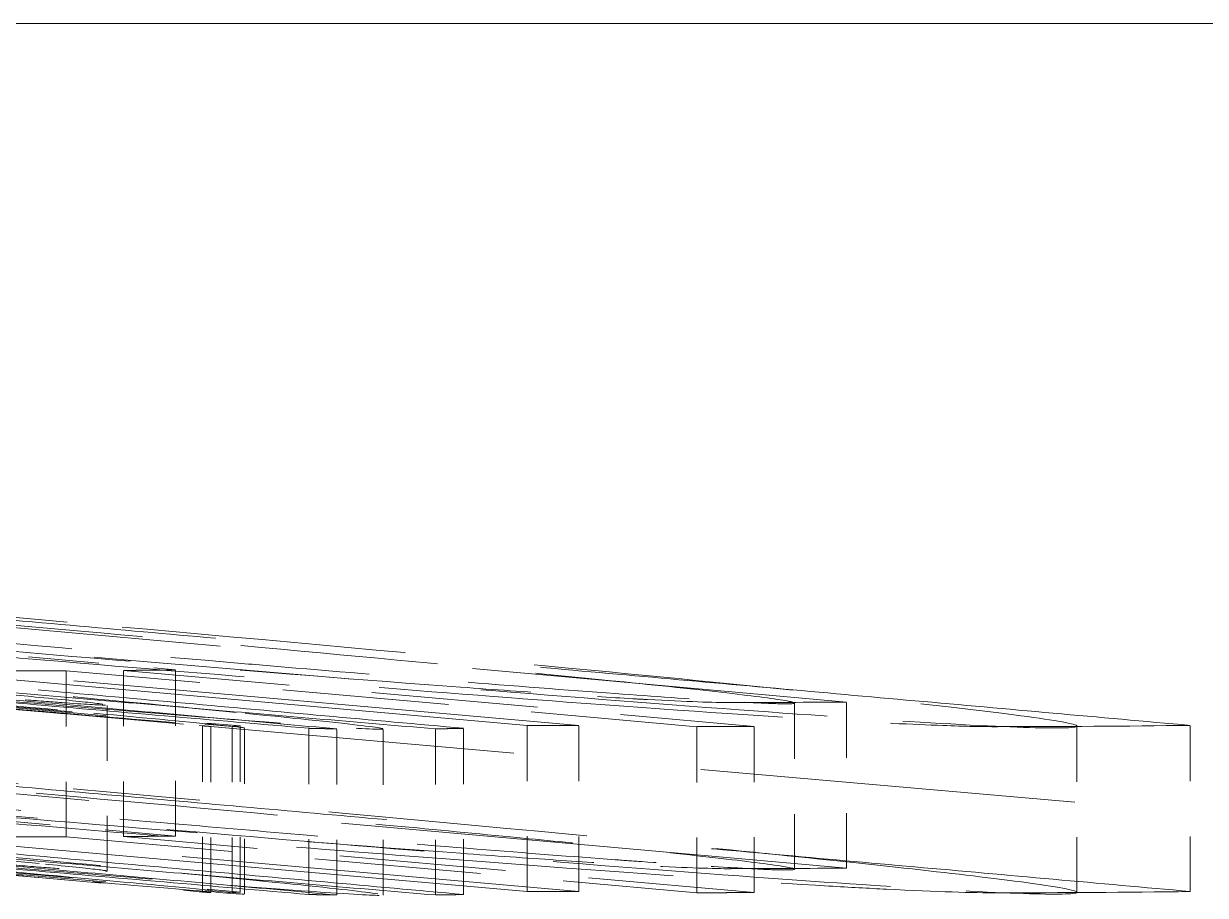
# Model space of a CAD drawing. Header units: millimetres. Extents: x 36 to 2484, y 36 to 1746.
# Drawn here: x 1389.748 to 1391.888, y 886.047 to 887.627 of the extents above; entities that cross this region are included whole.
import ezdxf

# ---------------------------------------------------------------- set-up
doc = ezdxf.new("R2010")
doc.units = ezdxf.units.MM
doc.header["$LTSCALE"] = 6
doc.linetypes.add('HIDDEN', pattern=[9.525, 6.35, -3.175])
doc.layers.add('가는파선_A3', color=7, linetype='HIDDEN', lineweight=13, true_color=0x008000)

msp = doc.modelspace()

# ---------------------------------------------------------------- linework, layer by layer
at = {"layer": '가는파선_A3', "ltscale": 0.328087}
msp.add_line((1366.6676, 887.6274), (1404.1679, 887.6274), dxfattribs=at)
at = {"layer": '가는파선_A3', "ltscale": 0.052619}
msp.add_line((1390.037, 886.3576), (1382.4135, 887.0246), dxfattribs=at)
at = {"layer": '가는파선_A3', "ltscale": 0.031382}
for p, q in [((1386.156, 886.7538), (1390.6597, 886.3555)), ((1390.6597, 886.0544), (1386.156, 886.4526))]:
    msp.add_line(p, q, dxfattribs=at)
at = {"layer": '가는파선_A3', "ltscale": 0.024103}
for p, q in [((1387.8168, 886.7039), (1391.2379, 886.3978)), ((1390.753, 886.3554), (1387.2906, 886.6616)), ((1391.2379, 886.0966), (1387.8168, 886.4028)), ((1387.2906, 886.3604), (1390.753, 886.0542))]:
    msp.add_line(p, q, dxfattribs=at)
at = {"layer": '가는파선_A3', "ltscale": 0.004086}
for p, q in [((1389.8514, 886.5262), (1389.2609, 886.5792)), ((1389.2609, 886.278), (1389.8514, 886.2251))]:
    msp.add_line(p, q, dxfattribs=at)
at = {"layer": '가는파선_A3', "ltscale": 0.00354}
for p, q in [((1389.458, 886.5757), (1389.9715, 886.5296)), ((1389.9715, 886.2285), (1389.458, 886.2745))]:
    msp.add_line(p, q, dxfattribs=at)
at = {"layer": '가는파선_A3', "ltscale": 0.003358}
for p, q in [((1389.5293, 886.4998), (1390.0226, 886.456)), ((1390.0226, 886.1549), (1389.5293, 886.1986))]:
    msp.add_line(p, q, dxfattribs=at)
at = {"layer": '가는파선_A3', "ltscale": 0.001975}
for p, q in [((1389.9282, 886.1539), (1389.9282, 886.455)), ((1390.0226, 886.1549), (1390.0226, 886.456)), ((1389.8247, 886.1533), (1389.8247, 886.4544)), ((1389.899, 886.0913), (1389.899, 886.3925)), ((1391.1441, 886.0948), (1391.1441, 886.3959)), ((1391.2379, 886.0966), (1391.2379, 886.3978)), ((1390.0716, 886.0534), (1390.0716, 886.3546)), ((1390.0864, 886.0524), (1390.0864, 886.3535)), ((1390.1251, 886.0524), (1390.1251, 886.3535)), ((1390.1399, 886.0534), (1390.1399, 886.3546)), ((1390.1475, 886.0497), (1390.1475, 886.3508)), ((1390.2641, 886.0489), (1390.2641, 886.3501)), ((1390.3151, 886.048), (1390.3151, 886.3491)), ((1390.3985, 886.0479), (1390.3985, 886.349)), ((1390.4933, 886.048), (1390.4933, 886.3491)), ((1390.5443, 886.0489), (1390.5443, 886.3501)), ((1390.6597, 886.0544), (1390.6597, 886.3555)), ((1390.753, 886.0542), (1390.753, 886.3554)), ((1390.9671, 886.052), (1390.9671, 886.3531)), ((1391.0706, 886.0526), (1391.0706, 886.3537)), ((1391.6555, 886.0529), (1391.6555, 886.3541)), ((1391.8607, 886.0543), (1391.8607, 886.3554))]:
    msp.add_line(p, q, dxfattribs=at)
at = {"layer": '가는파선_A3', "ltscale": 0.007907}
for p, q in [((1389.9282, 886.455), (1391.0706, 886.3537)), ((1390.9671, 886.3531), (1389.8247, 886.4544)), ((1389.8247, 886.1533), (1390.9671, 886.052)), ((1391.0706, 886.0526), (1389.9282, 886.1539))]:
    msp.add_line(p, q, dxfattribs=at)
at = {"layer": '가는파선_A3', "ltscale": 0.01785}
msp.add_line((1392.6679, 886.1274), (1390.0722, 886.3545), dxfattribs=at)
at = {"layer": '가는파선_A3', "ltscale": 0.000143537}
msp.add_line((1390.0722, 886.0534), (1390.037, 886.0565), dxfattribs=at)
at = {"layer": '가는파선_A3', "ltscale": 0.012888}
for centre in [(1491.6774, 2780.2257), (1491.6774, 2779.9246)]:
    msp.add_ellipse(centre, major_axis=(0, -1898.3094), ratio=0.783188, start_param=6.213797, end_param=6.21479, dxfattribs=at)
at = {"layer": '가는파선_A3', "ltscale": 0.012875}
for centre in [(1495.9918, 2786.9227), (1495.9918, 2786.6215)]:
    msp.add_ellipse(centre, major_axis=(0, -1905.032), ratio=0.812143, start_param=6.213726, end_param=6.214715, dxfattribs=at)
at = {"layer": '가는파선_A3', "ltscale": 0.012635}
for centre in [(1389.7705, 1603.6755), (1389.7705, 1603.3743)]:
    msp.add_ellipse(centre, major_axis=(0, -717.2211), ratio=0.163036, start_param=6.281071, end_param=6.283649, dxfattribs=at)
at = {"layer": '가는파선_A3', "ltscale": 0.009441}
for centre, ratio in [((1496.1028, 2833.7325), 0.785791), ((1499.9168, 2833.7325), 0.813774), ((1496.1028, 2833.4314), 0.785791), ((1499.9168, 2833.4314), 0.813774)]:
    msp.add_ellipse(centre, major_axis=(0, -1952.047), ratio=ratio, start_param=6.213305, end_param=6.214015, dxfattribs=at)
at = {"layer": '가는파선_A3', "ltscale": 0.006744}
for centre in [(1390.9876, 1596.106), (1390.9876, 1595.8049)]:
    msp.add_ellipse(centre, major_axis=(0, -709.7092), ratio=0.211075, start_param=0.000271, end_param=0.001671, dxfattribs=at)
at = {"layer": '가는파선_A3', "ltscale": 0.011298}
for centre in [(1391.4763, 1590.5125), (1391.4763, 1590.2113)]:
    msp.add_ellipse(centre, major_axis=(0, -704.1594), ratio=0.211075, start_param=0.000236, end_param=0.002586, dxfattribs=at)
at = {"layer": '가는파선_A3', "ltscale": 0.032203}
for points, weights in [([(1390.2641, 886.3501), (1388.0322, 886.5431), (1385.6341, 886.7511)], [1.06253210014, 1.03172203805, 1.00046388794]), ([(1386.108, 886.7511), (1388.4058, 886.5431), (1390.5443, 886.3501)], [1, 1.03124365666, 1.06203943308]), ([(1385.6341, 886.45), (1388.0322, 886.242), (1390.2641, 886.0489)], [1.00046388792, 1.03172203803, 1.06253210014]), ([(1390.5443, 886.0489), (1388.4058, 886.242), (1386.108, 886.45)], [1.06203943308, 1.03124365666, 1])]:
    msp.add_rational_spline(points, weights, degree=2, dxfattribs=at)
at = {"layer": '가는파선_A3', "ltscale": 0.031018}
for points, weights in [([(1391.8607, 886.3554), (1389.7388, 886.5452), (1387.4621, 886.7489)], [1.59515996499, 1.54239512975, 1.48952398656]), ([(1387.4621, 886.4478), (1389.7388, 886.2441), (1391.8607, 886.0543)], [1.02382750406, 1.06016859763, 1.0964366202])]:
    msp.add_rational_spline(points, weights, degree=2, dxfattribs=at)
at = {"layer": '가는파선_A3', "ltscale": 0.026057}
for points, weights in [([(1390.4933, 886.3491), (1388.6813, 886.5039), (1386.7618, 886.6685)], [1.0474589476, 1.02429039428, 1.0007413297]), ([(1386.7618, 886.3673), (1388.6813, 886.2027), (1390.4933, 886.048)], [1.0007413297, 1.02429039428, 1.0474589476])]:
    msp.add_rational_spline(points, weights, degree=2, dxfattribs=at)
at = {"layer": '가는파선_A3', "ltscale": 0.026052}
for points, weights in [([(1386.7618, 886.6685), (1388.5896, 886.5039), (1390.3151, 886.3491)], [1, 1.02354596522, 1.04671276462]), ([(1390.3151, 886.048), (1388.5896, 886.2027), (1386.7618, 886.3673)], [1.04671276462, 1.02354596522, 1])]:
    msp.add_rational_spline(points, weights, degree=2, dxfattribs=at)
at = {"layer": '가는파선_A3', "ltscale": 0.012878}
for points, knots in [([(1388.9251, 886.5488), (1389.1281, 886.5306), (1389.3363, 886.5123), (1389.625, 886.4874), (1389.7057, 886.4805), (1389.956, 886.4593), (1390.1226, 886.4455), (1390.4429, 886.4198), (1390.5919, 886.4082), (1390.7311, 886.3978)], [0, 0, 0, 0, 0.0625323, 0.0625323, 0.0868043, 0.0868043, 0.1380979, 0.1380979, 0.1886345, 0.1886345, 0.1886345, 0.1886345]), ([(1390.7311, 886.0967), (1390.6105, 886.1057), (1390.4822, 886.1156), (1390.2073, 886.1375), (1390.0638, 886.1492), (1389.7713, 886.1737), (1389.6241, 886.1863), (1389.2916, 886.2151), (1389.1063, 886.2314), (1388.9251, 886.2477)], [-0.1885157, -0.1885157, -0.1885157, -0.1885157, -0.1447186, -0.1447186, -0.1000368, -0.1000368, -0.0558206, -0.0558206, 0, 0, 0, 0])]:
    msp.add_open_spline(points, degree=3, knots=knots, dxfattribs=at)
at = {"layer": '가는파선_A3', "ltscale": 0.010506}
for points, knots in [([(1390.5391, 886.4247), (1390.365, 886.4376), (1390.1748, 886.4525), (1389.9689, 886.4694), (1389.8264, 886.4812), (1389.6814, 886.4934), (1389.536, 886.506), (1389.3777, 886.5196), (1389.2194, 886.5336), (1389.0647, 886.5474)], [0, 0, 0, 0, 0.0633023, 0.0633023, 0.0633023, 0.107103, 0.107103, 0.107103, 0.1547979, 0.1547979, 0.1547979, 0.1547979]), ([(1389.0647, 886.2463), (1389.2195, 886.2324), (1389.3779, 886.2185), (1389.5363, 886.2048), (1389.68, 886.1924), (1389.8233, 886.1803), (1389.9642, 886.1687), (1390.1718, 886.1516), (1390.3637, 886.1365), (1390.5391, 886.1236)], [-0.154811, -0.154811, -0.154811, -0.154811, -0.1070867, -0.1070867, -0.1070867, -0.0638032, -0.0638032, -0.0638032, 0, 0, 0, 0])]:
    msp.add_open_spline(points, degree=3, knots=knots, dxfattribs=at)
at = {"layer": '가는파선_A3', "ltscale": 0.012318}
for points, knots in [([(1388.0729, 886.5296), (1388.3568, 886.5048), (1388.652, 886.479), (1388.9289, 886.4548), (1389.086, 886.4411), (1389.2395, 886.4277), (1389.3829, 886.4152), (1389.5172, 886.4035), (1389.6397, 886.3929), (1389.7475, 886.3836)], [0, 0, 0, 0, 0.085565, 0.085565, 0.085565, 0.1341099, 0.1341099, 0.1341099, 0.1795648, 0.1795648, 0.1795648, 0.1795648]), ([(1389.9715, 886.5296), (1390.2487, 886.5048), (1390.5302, 886.479), (1390.782, 886.4548), (1390.9249, 886.4411), (1391.0602, 886.4277), (1391.1805, 886.4152), (1391.2931, 886.4035), (1391.3899, 886.3929), (1391.4677, 886.3836)], [0, 0, 0, 0, 0.085565, 0.085565, 0.085565, 0.1341099, 0.1341099, 0.1341099, 0.1795648, 0.1795648, 0.1795648, 0.1795648]), ([(1389.7475, 886.0825), (1389.6551, 886.0905), (1389.5517, 886.0994), (1389.439, 886.1092), (1389.3184, 886.1197), (1389.1898, 886.1309), (1389.057, 886.1425), (1388.7834, 886.1663), (1388.4871, 886.1922), (1388.1991, 886.2174), (1388.1568, 886.2211), (1388.1147, 886.2248), (1388.0729, 886.2285)], [-0.1790404, -0.1790404, -0.1790404, -0.1790404, -0.140094, -0.140094, -0.140094, -0.0984445, -0.0984445, -0.0984445, -0.0126024, -0.0126024, -0.0126024, 0, 0, 0, 0]), ([(1391.4677, 886.0825), (1391.401, 886.0905), (1391.3202, 886.0994), (1391.2271, 886.1092), (1391.1276, 886.1197), (1391.0162, 886.1309), (1390.8976, 886.1425), (1390.6171, 886.1698), (1390.2904, 886.1999), (1389.9715, 886.2285)], [-0.1790404, -0.1790404, -0.1790404, -0.1790404, -0.140094, -0.140094, -0.140094, -0.0984445, -0.0984445, -0.0984445, 0, 0, 0, 0])]:
    msp.add_open_spline(points, degree=3, knots=knots, dxfattribs=at)
at = {"layer": '가는파선_A3', "ltscale": 0.012307}
for points, knots in [([(1389.8091, 886.3836), (1389.6825, 886.3953), (1389.5317, 886.409), (1389.3635, 886.4241), (1389.231, 886.436), (1389.0901, 886.4485), (1388.946, 886.4613), (1388.9054, 886.4649), (1388.8645, 886.4685), (1388.8235, 886.4721), (1388.6779, 886.485), (1388.5282, 886.4982), (1388.3785, 886.5113), (1388.3087, 886.5174), (1388.239, 886.5235), (1388.1696, 886.5296)], [0, 0, 0, 0, 0.0569188, 0.0569188, 0.0569188, 0.1017244, 0.1017244, 0.1017244, 0.1143661, 0.1143661, 0.1143661, 0.1592479, 0.1592479, 0.1592479, 0.1801656, 0.1801656, 0.1801656, 0.1801656]), ([(1391.0434, 886.3836), (1390.8856, 886.3953), (1390.7118, 886.409), (1390.5272, 886.4241), (1390.341, 886.4393), (1390.1481, 886.4557), (1389.9575, 886.4721), (1389.8086, 886.485), (1389.6585, 886.4982), (1389.5105, 886.5113), (1389.4416, 886.5174), (1389.3731, 886.5235), (1389.3054, 886.5296)], [0, 0, 0, 0, 0.0569188, 0.0569188, 0.0569188, 0.1143661, 0.1143661, 0.1143661, 0.1592479, 0.1592479, 0.1592479, 0.1801656, 0.1801656, 0.1801656, 0.1801656]), ([(1388.1696, 886.2285), (1388.3891, 886.2093), (1388.6127, 886.1896), (1388.8273, 886.1706), (1388.9975, 886.1556), (1389.1655, 886.1407), (1389.3226, 886.1266), (1389.3346, 886.1255), (1389.3466, 886.1244), (1389.3586, 886.1234), (1389.5288, 886.1081), (1389.6813, 886.0943), (1389.8091, 886.0825)], [-0.1801731, -0.1801731, -0.1801731, -0.1801731, -0.1139905, -0.1139905, -0.1139905, -0.0615104, -0.0615104, -0.0615104, -0.0574813, -0.0574813, -0.0574813, 0, 0, 0, 0]), ([(1389.3054, 886.2285), (1389.4849, 886.2124), (1389.6699, 886.196), (1389.8544, 886.1799), (1389.8901, 886.1768), (1389.9258, 886.1737), (1389.9614, 886.1706), (1390.1355, 886.1556), (1390.3115, 886.1407), (1390.4826, 886.1266), (1390.4957, 886.1255), (1390.5088, 886.1244), (1390.5219, 886.1234), (1390.7084, 886.1081), (1390.884, 886.0943), (1391.0434, 886.0825)], [-0.1801731, -0.1801731, -0.1801731, -0.1801731, -0.124723, -0.124723, -0.124723, -0.1139905, -0.1139905, -0.1139905, -0.0615104, -0.0615104, -0.0615104, -0.0574813, -0.0574813, -0.0574813, 0, 0, 0, 0])]:
    msp.add_open_spline(points, degree=3, knots=knots, dxfattribs=at)
at = {"layer": '가는파선_A3', "ltscale": 0.009456}
for points, knots in [([(1389.4761, 886.5262), (1389.669, 886.5089), (1389.8755, 886.4907), (1390.0762, 886.4734), (1390.1113, 886.4704), (1390.1463, 886.4674), (1390.181, 886.4644), (1390.2868, 886.4554), (1390.3937, 886.4465), (1390.4968, 886.4381), (1390.509, 886.4371), (1390.5211, 886.4362), (1390.5332, 886.4352), (1390.6349, 886.427), (1390.7316, 886.4195), (1390.8193, 886.4131)], [0, 0, 0, 0, 0.0595409, 0.0595409, 0.0595409, 0.0699653, 0.0699653, 0.0699653, 0.1017649, 0.1017649, 0.1017649, 0.1055267, 0.1055267, 0.1055267, 0.1371766, 0.1371766, 0.1371766, 0.1371766]), ([(1390.8193, 886.1119), (1390.742, 886.1176), (1390.6575, 886.1241), (1390.4691, 886.1391), (1390.365, 886.1477), (1390.1825, 886.1631), (1390.1021, 886.17), (1389.884, 886.1889), (1389.7454, 886.2011), (1389.5658, 886.2171), (1389.5206, 886.2211), (1389.4761, 886.2251)], [-0.1365887, -0.1365887, -0.1365887, -0.1365887, -0.10869, -0.10869, -0.0774396, -0.0774396, -0.0537642, -0.0537642, -0.0137254, -0.0137254, 0, 0, 0, 0])]:
    msp.add_open_spline(points, degree=3, knots=knots, dxfattribs=at)
at = {"layer": '가는파선_A3', "ltscale": 0.009385}
for points, knots in [([(1391.0308, 886.4131), (1390.9797, 886.4191), (1390.9119, 886.4264), (1390.8355, 886.4341), (1390.7146, 886.4464), (1390.5686, 886.4604), (1390.4242, 886.4739), (1390.2425, 886.4909), (1390.0432, 886.509), (1389.8514, 886.5262)], [0, 0, 0, 0, 0.029789, 0.029789, 0.029789, 0.076934, 0.076934, 0.076934, 0.1363195, 0.1363195, 0.1363195, 0.1363195]), ([(1389.8514, 886.2251), (1390.0361, 886.2085), (1390.2273, 886.1912), (1390.4031, 886.1748), (1390.4792, 886.1677), (1390.5559, 886.1604), (1390.6294, 886.1533), (1390.6894, 886.1475), (1390.7472, 886.1419), (1390.8008, 886.1365), (1390.8121, 886.1354), (1390.8232, 886.1342), (1390.8341, 886.1331), (1390.9111, 886.1253), (1390.9794, 886.118), (1391.0308, 886.1119)], [-0.1363504, -0.1363504, -0.1363504, -0.1363504, -0.0791399, -0.0791399, -0.0791399, -0.0543849, -0.0543849, -0.0543849, -0.0342133, -0.0342133, -0.0342133, -0.029973, -0.029973, -0.029973, 0, 0, 0, 0])]:
    msp.add_open_spline(points, degree=3, knots=knots, dxfattribs=at)
at = {"layer": '가는파선_A3', "ltscale": 0.010253}
for points, knots in [([(1388.5313, 886.5018), (1388.6969, 886.4872), (1388.8656, 886.4725), (1389.1051, 886.4517), (1389.1779, 886.4454), (1389.3782, 886.4282), (1389.5028, 886.4176), (1389.7361, 886.3979), (1389.8421, 886.3891), (1389.9385, 886.3813)], [0, 0, 0, 0, 0.0500699, 0.0500699, 0.0721765, 0.0721765, 0.1117566, 0.1117566, 0.1502969, 0.1502969, 0.1502969, 0.1502969]), ([(1389.9385, 886.0801), (1389.8524, 886.0872), (1389.7585, 886.0949), (1389.5526, 886.1122), (1389.4426, 886.1216), (1389.2148, 886.1411), (1389.0978, 886.1512), (1388.8305, 886.1744), (1388.6796, 886.1876), (1388.5313, 886.2006)], [-0.15018, -0.15018, -0.15018, -0.15018, -0.1157574, -0.1157574, -0.0803022, -0.0803022, -0.0448541, -0.0448541, 0, 0, 0, 0])]:
    msp.add_open_spline(points, degree=3, knots=knots, dxfattribs=at)
at = {"layer": '가는파선_A3', "ltscale": 0.005272}
for points, knots in [([(1389.0927, 886.4686), (1389.2278, 886.4566), (1389.3686, 886.444), (1389.4933, 886.4326), (1389.5499, 886.4274), (1389.6048, 886.4224), (1389.655, 886.4177), (1389.6998, 886.4135), (1389.7408, 886.4096), (1389.7758, 886.4062)], [0, 0, 0, 0, 0.04151192, 0.04151192, 0.04151192, 0.06032798, 0.06032798, 0.06032798, 0.07714194, 0.07714194, 0.07714194, 0.07714194]), ([(1389.7758, 886.105), (1389.7426, 886.1083), (1389.704, 886.112), (1389.6618, 886.1159), (1389.6147, 886.1203), (1389.5632, 886.1251), (1389.51, 886.1299), (1389.381, 886.1417), (1389.2335, 886.1549), (1389.0927, 886.1674)], [-0.07703346, -0.07703346, -0.07703346, -0.07703346, -0.06108328, -0.06108328, -0.06108328, -0.04325673, -0.04325673, -0.04325673, 0, 0, 0, 0])]:
    msp.add_open_spline(points, degree=3, knots=knots, dxfattribs=at)
at = {"layer": '가는파선_A3', "ltscale": 0.007775}
for points, knots in [([(1390.1323, 886.379), (1390.0377, 886.3884), (1389.9218, 886.3993), (1389.7918, 886.4114), (1389.5964, 886.4295), (1389.3717, 886.4498), (1389.1493, 886.4696)], [0, 0, 0, 0, 0.0455972, 0.0455972, 0.0455972, 0.1141431, 0.1141431, 0.1141431, 0.1141431]), ([(1389.1493, 886.1684), (1389.3709, 886.1487), (1389.5946, 886.1285), (1389.7895, 886.1105), (1389.9204, 886.0983), (1390.0372, 886.0873), (1390.1323, 886.0779)], [-0.1141514, -0.1141514, -0.1141514, -0.1141514, -0.0458688, -0.0458688, -0.0458688, 0, 0, 0, 0])]:
    msp.add_open_spline(points, degree=3, knots=knots, dxfattribs=at)
at = {"layer": '가는파선_A3', "ltscale": 0.003888}
for points, weights in [([(1390.0226, 886.456), (1389.9754, 886.4554), (1389.9282, 886.455)], [1.00073885798, 1.00079573618, 1.0008313186]), ([(1389.9282, 886.1539), (1389.9754, 886.1543), (1390.0226, 886.1549)], [1.0008313186, 1.00079573618, 1.00073885798])]:
    msp.add_rational_spline(points, weights, degree=2, dxfattribs=at)
at = {"layer": '가는파선_A3', "ltscale": 0.006347}
for points, knots in [([(1391.0283, 886.3968), (1390.9977, 886.3968), (1390.9496, 886.3984), (1390.8691, 886.4027), (1390.8602, 886.4032), (1390.8105, 886.4061), (1390.764, 886.409), (1390.6589, 886.4161), (1390.6013, 886.4201), (1390.5391, 886.4247)], [0, 0, 0, 0, 0.04344736, 0.04344736, 0.04861981, 0.04861981, 0.07129506, 0.07129506, 0.09393574, 0.09393574, 0.09393574, 0.09393574]), ([(1390.5391, 886.1236), (1390.6014, 886.119), (1390.6591, 886.1149), (1390.7117, 886.1114), (1390.7641, 886.1078), (1390.8104, 886.1049), (1390.8508, 886.1026), (1390.9285, 886.0982), (1390.9816, 886.0961), (1391.0165, 886.0957), (1391.0207, 886.0957), (1391.0246, 886.0957), (1391.0283, 886.0957)], [-0.09393623, -0.09393623, -0.09393623, -0.09393623, -0.07126001, -0.07126001, -0.07126001, -0.04866066, -0.04866066, -0.04866066, -0.00521185, -0.00521185, -0.00521185, 0, 0, 0, 0])]:
    msp.add_open_spline(points, degree=3, knots=knots, dxfattribs=at)
at = {"layer": '가는파선_A3', "ltscale": 0.003523}
for points, knots in [([(1390.8193, 886.4131), (1390.8899, 886.4079), (1390.9556, 886.4033), (1391.009, 886.4), (1391.0133, 886.3997), (1391.0174, 886.3995), (1391.0215, 886.3992), (1391.0471, 886.3977), (1391.0691, 886.3965), (1391.0871, 886.3957), (1391.1047, 886.3949), (1391.1181, 886.3945), (1391.1272, 886.3945)], [0, 0, 0, 0, 0.02550059, 0.02550059, 0.02550059, 0.02753805, 0.02753805, 0.02753805, 0.04021461, 0.04021461, 0.04021461, 0.05266019, 0.05266019, 0.05266019, 0.05266019]), ([(1391.1272, 886.0934), (1391.1182, 886.0934), (1391.105, 886.0937), (1391.0876, 886.0945), (1391.0699, 886.0953), (1391.0483, 886.0965), (1391.0232, 886.098), (1390.9792, 886.1007), (1390.9256, 886.1043), (1390.867, 886.1085), (1390.8515, 886.1096), (1390.8355, 886.1107), (1390.8193, 886.1119)], [-0.05265982, -0.05265982, -0.05265982, -0.05265982, -0.04035112, -0.04035112, -0.04035112, -0.0278084, -0.0278084, -0.0278084, -0.00584972, -0.00584972, -0.00584972, 0, 0, 0, 0])]:
    msp.add_open_spline(points, degree=3, knots=knots, dxfattribs=at)
at = {"layer": '가는파선_A3', "ltscale": 0.003716}
for points, knots in [([(1391.1272, 886.3945), (1391.1468, 886.3945), (1391.1496, 886.396), (1391.1341, 886.399), (1391.1174, 886.4023), (1391.0806, 886.4072), (1391.0308, 886.4131)], [0, 0, 0, 0, 0.02686791, 0.02686791, 0.02686791, 0.05592825, 0.05592825, 0.05592825, 0.05592825]), ([(1391.0308, 886.1119), (1391.0806, 886.1061), (1391.1174, 886.1011), (1391.1341, 886.0979), (1391.1496, 886.0948), (1391.1468, 886.0934), (1391.1272, 886.0934)], [-0.05592824, -0.05592824, -0.05592824, -0.05592824, -0.02686725, -0.02686725, -0.02686725, 0, 0, 0, 0])]:
    msp.add_open_spline(points, degree=3, knots=knots, dxfattribs=at)
at = {"layer": '가는파선_A3', "ltscale": 0.003841}
for points, knots in [([(1389.8961, 886.3922), (1389.8871, 886.3922), (1389.8653, 886.3933), (1389.8049, 886.3976), (1389.7822, 886.3993), (1389.729, 886.4034), (1389.6991, 886.4057), (1389.6657, 886.4085)], [0, 0, 0, 0, 0.03025742, 0.03025742, 0.04390169, 0.04390169, 0.05728224, 0.05728224, 0.05728224, 0.05728224]), ([(1389.6657, 886.1073), (1389.6991, 886.1046), (1389.729, 886.1022), (1389.7822, 886.0981), (1389.8049, 886.0964), (1389.8653, 886.0922), (1389.8871, 886.091), (1389.8961, 886.0911)], [-0.05728224, -0.05728224, -0.05728224, -0.05728224, -0.04390169, -0.04390169, -0.03025742, -0.03025742, 0, 0, 0, 0])]:
    msp.add_open_spline(points, degree=3, knots=knots, dxfattribs=at)
at = {"layer": '가는파선_A3', "ltscale": 0.003036}
for points, knots in [([(1389.7758, 886.4062), (1389.822, 886.4017), (1389.8561, 886.3981), (1389.8766, 886.3958), (1389.898, 886.3933), (1389.9031, 886.3922), (1389.8961, 886.3922)], [0, 0, 0, 0, 0.02248236, 0.02248236, 0.02248236, 0.04596924, 0.04596924, 0.04596924, 0.04596924]), ([(1389.8961, 886.0911), (1389.903, 886.0911), (1389.8981, 886.0921), (1389.877, 886.0946), (1389.8566, 886.0969), (1389.8223, 886.1005), (1389.7758, 886.105)], [-0.04597045, -0.04597045, -0.04597045, -0.04597045, -0.02262276, -0.02262276, -0.02262276, 0, 0, 0, 0])]:
    msp.add_open_spline(points, degree=3, knots=knots, dxfattribs=at)
at = {"layer": '가는파선_A3', "ltscale": 0.01029}
for points, knots in [([(1390.7311, 886.3978), (1390.9216, 886.3836), (1391.0796, 886.3728), (1391.2912, 886.3604), (1391.3589, 886.3571), (1391.4535, 886.3537), (1391.486, 886.353), (1391.5114, 886.3531)], [0, 0, 0, 0, 0.0691698, 0.0691698, 0.1158861, 0.1158861, 0.1520032, 0.1520032, 0.1520032, 0.1520032]), ([(1391.5114, 886.0519), (1391.4679, 886.0519), (1391.4033, 886.0538), (1391.2788, 886.0601), (1391.2441, 886.062), (1391.0796, 886.0717), (1390.9216, 886.0825), (1390.7311, 886.0967)], [-0.1520031, -0.1520031, -0.1520031, -0.1520031, -0.0901064, -0.0901064, -0.0691657, -0.0691657, 0, 0, 0, 0])]:
    msp.add_open_spline(points, degree=3, knots=knots, dxfattribs=at)
at = {"layer": '가는파선_A3', "ltscale": 0.007221}
for points, knots in [([(1389.7475, 886.3836), (1389.8686, 886.3732), (1389.9642, 886.3651), (1390.0316, 886.3595), (1390.106, 886.3533), (1390.1406, 886.3508), (1390.1466, 886.3508)], [0, 0, 0, 0, 0.0509754, 0.0509754, 0.0509754, 0.1073076, 0.1073076, 0.1073076, 0.1073076]), ([(1389.9385, 886.3813), (1390.0663, 886.3709), (1390.1696, 886.3627), (1390.2457, 886.3572), (1390.3299, 886.351), (1390.375, 886.3484), (1390.3917, 886.3485)], [0, 0, 0, 0, 0.050978, 0.050978, 0.050978, 0.1073074, 0.1073074, 0.1073074, 0.1073074]), ([(1391.4677, 886.3836), (1391.5553, 886.3732), (1391.6137, 886.3651), (1391.6398, 886.3595), (1391.6687, 886.3533), (1391.6562, 886.3508), (1391.615, 886.3508)], [0, 0, 0, 0, 0.0509754, 0.0509754, 0.0509754, 0.1073076, 0.1073076, 0.1073076, 0.1073076]), ([(1390.1466, 886.0496), (1390.1407, 886.0496), (1390.1072, 886.0521), (1390.0354, 886.058), (1389.9679, 886.0636), (1389.871, 886.0719), (1389.7475, 886.0825)], [-0.1073167, -0.1073167, -0.1073167, -0.1073167, -0.0519906, -0.0519906, -0.0519906, 0, 0, 0, 0]), ([(1390.3917, 886.0473), (1390.3753, 886.0473), (1390.3315, 886.0498), (1390.2501, 886.0557), (1390.1736, 886.0613), (1390.0688, 886.0695), (1389.9385, 886.0801)], [-0.1073164, -0.1073164, -0.1073164, -0.1073164, -0.0519902, -0.0519902, -0.0519902, 0, 0, 0, 0]), ([(1391.615, 886.0496), (1391.6555, 886.0496), (1391.6683, 886.0521), (1391.6413, 886.058), (1391.6159, 886.0636), (1391.557, 886.0719), (1391.4677, 886.0825)], [-0.1073167, -0.1073167, -0.1073167, -0.1073167, -0.0519906, -0.0519906, -0.0519906, 0, 0, 0, 0])]:
    msp.add_open_spline(points, degree=3, knots=knots, dxfattribs=at)
at = {"layer": '가는파선_A3', "ltscale": 0.007219}
for points, knots in [([(1390.1466, 886.3508), (1390.1524, 886.3508), (1390.1308, 886.3532), (1390.0716, 886.359), (1390.0144, 886.3646), (1389.9258, 886.3729), (1389.8091, 886.3836)], [0, 0, 0, 0, 0.0545506, 0.0545506, 0.0545506, 0.1072828, 0.1072828, 0.1072828, 0.1072828]), ([(1391.615, 886.3508), (1391.5751, 886.3508), (1391.5093, 886.3532), (1391.4089, 886.359), (1391.312, 886.3646), (1391.1892, 886.3729), (1391.0434, 886.3836)], [0, 0, 0, 0, 0.0545506, 0.0545506, 0.0545506, 0.1072828, 0.1072828, 0.1072828, 0.1072828]), ([(1389.8091, 886.0825), (1389.9257, 886.0718), (1390.0142, 886.0635), (1390.0714, 886.0579), (1390.1308, 886.0521), (1390.1524, 886.0496), (1390.1466, 886.0496)], [-0.1072821, -0.1072821, -0.1072821, -0.1072821, -0.0546148, -0.0546148, -0.0546148, 0, 0, 0, 0]), ([(1391.0434, 886.0825), (1391.189, 886.0718), (1391.3117, 886.0635), (1391.4086, 886.0579), (1391.5091, 886.0521), (1391.5751, 886.0496), (1391.615, 886.0496)], [-0.1072821, -0.1072821, -0.1072821, -0.1072821, -0.0546148, -0.0546148, -0.0546148, 0, 0, 0, 0])]:
    msp.add_open_spline(points, degree=3, knots=knots, dxfattribs=at)
at = {"layer": '가는파선_A3', "ltscale": 0.006782}
for points, knots in [([(1390.3917, 886.3485), (1390.4071, 886.3485), (1390.3972, 886.3507), (1390.3515, 886.3561), (1390.3077, 886.3613), (1390.2339, 886.369), (1390.1323, 886.379)], [0, 0, 0, 0, 0.0515175, 0.0515175, 0.0515175, 0.1008433, 0.1008433, 0.1008433, 0.1008433]), ([(1390.1323, 886.0779), (1390.2338, 886.0679), (1390.3076, 886.0602), (1390.3514, 886.055), (1390.3972, 886.0496), (1390.4071, 886.0473), (1390.3917, 886.0473)], [-0.1008425, -0.1008425, -0.1008425, -0.1008425, -0.0515706, -0.0515706, -0.0515706, 0, 0, 0, 0])]:
    msp.add_open_spline(points, degree=3, knots=knots, dxfattribs=at)
at = {"layer": '가는파선_A3', "ltscale": 0.004274}
for points, weights in [([(1390.0864, 886.3535), (1390.079, 886.3539), (1390.0716, 886.3546)], [1.00012019674, 1.00008550528, 1.00002425044]), ([(1390.1399, 886.3546), (1390.1325, 886.3539), (1390.1251, 886.3535)], [1.00012005785, 1.00018131856, 1.00021601334]), ([(1391.0706, 886.3537), (1391.0188, 886.3533), (1390.9671, 886.3531)], [1.000826908, 1.00086741711, 1.00088133427]), ([(1390.0716, 886.0534), (1390.079, 886.0528), (1390.0864, 886.0524)], [1.00002425044, 1.00008550528, 1.00012019673]), ([(1390.1251, 886.0524), (1390.1325, 886.0528), (1390.1399, 886.0534)], [1.00021601335, 1.00018131856, 1.00012005785]), ([(1390.9671, 886.052), (1391.0188, 886.0521), (1391.0706, 886.0526)], [1.00088133427, 1.00086741711, 1.00082690799])]:
    msp.add_rational_spline(points, weights, degree=2, dxfattribs=at)
at = {"layer": '가는파선_A3', "ltscale": 0.003707}
for points, weights in [([(1390.3151, 886.3491), (1390.2896, 886.3495), (1390.2641, 886.3501)], [1.00041323255, 1.00037799279, 1.00032258674]), ([(1390.5443, 886.3501), (1390.5188, 886.3495), (1390.4933, 886.3491)], [1.00041157821, 1.0004669892, 1.0005022321]), ([(1390.2641, 886.0489), (1390.2896, 886.0483), (1390.3151, 886.048)], [1.00032258675, 1.0003779928, 1.00041323255]), ([(1390.4933, 886.048), (1390.5188, 886.0483), (1390.5443, 886.0489)], [1.0005022321, 1.0004669892, 1.00041157821])]:
    msp.add_rational_spline(points, weights, degree=2, dxfattribs=at)
at = {"layer": '가는파선_A3', "ltscale": 0.004296}
for points, weights in [([(1390.6597, 886.3555), (1390.7063, 886.3553), (1390.753, 886.3554)], [1.00073822046, 1.00075690184, 1.00074873731]), ([(1390.753, 886.0542), (1390.7063, 886.0542), (1390.6597, 886.0544)], [1.0007487373, 1.00075690184, 1.00073822046])]:
    msp.add_rational_spline(points, weights, degree=2, dxfattribs=at)

doc.saveas('drawing.dxf')
